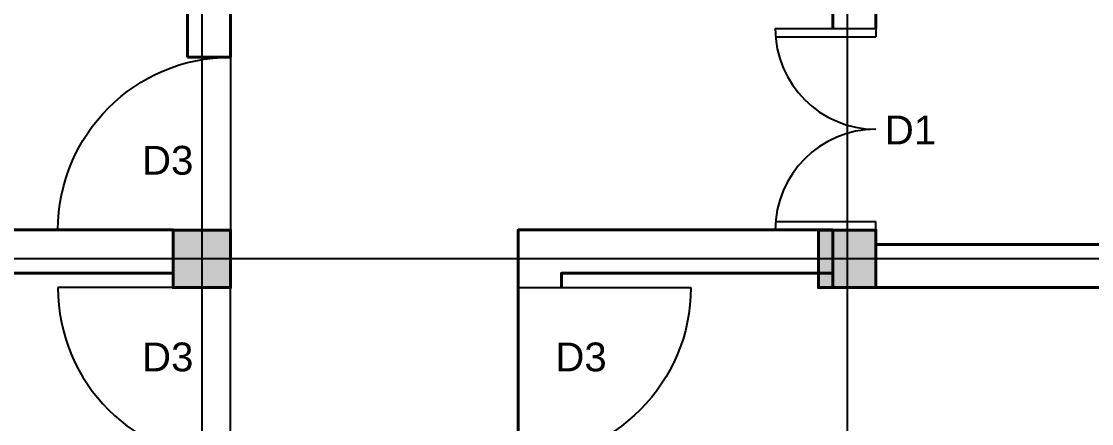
# Model space of a CAD drawing. Header units: feet. Extents: x 28652 to 66086, y -6769 to -640.
# Drawn here: x 48251.9 to 48475.2, y -5002.5 to -4918.7 of the extents above; entities that cross this region are included whole.
import ezdxf

# ---------------------------------------------------------------- set-up
doc = ezdxf.new("R2010")
doc.units = ezdxf.units.FT
doc.header["$LTSCALE"] = 50
doc.header["$MEASUREMENT"] = 0
doc.linetypes.add('CENTER', pattern=[2, 1.25, -0.25, 0.25, -0.25])
for name, color, linetype in [('CL', 253, 'CENTER'), ('Door & Windows', 92, 'Continuous'), ('Hatch', 30, 'Continuous'), ('Text', 7, 'Continuous')]:
    doc.layers.add(name, color=color, linetype=linetype)
doc.layers.add('COLUMN', color=145, linetype='Continuous', lineweight=40)
doc.layers.add('wall', color=6, linetype='Continuous', lineweight=40)
doc.styles.add('1@100', font='arial.ttf', dxfattribs={"height": 6})
doc.styles.add('1@1000', font='arial.ttf', dxfattribs={"height": 60})

# ---------------------------------------------------------------- blocks, each defined once
blk = doc.blocks.new('column')
at = {"layer": 'Hatch'}
h = blk.add_hatch(color=256, dxfattribs=at)
h.dxf.hatch_style = 1
h.paths.add_polyline_path([(5267.64, 489.18), (5279.64, 489.18), (5279.64, 501.18), (5267.64, 501.18)])
at = {"layer": 'COLUMN'}
blk.add_lwpolyline([(5267.64, 501.18), (5279.64, 501.18), (5279.64, 489.18), (5267.64, 489.18)], close=True, dxfattribs=at)
blk = doc.blocks.new('d1')
at = {"layer": 'Door & Windows'}
for p, q in [((9976.31, 316.23), (9976.31, 292.23)), ((9978.31, 316.23), (9978.31, 292.23)), ((10022.31, 316.23), (10022.31, 292.23)), ((10024.31, 316.23), (10024.31, 292.23))]:
    blk.add_line(p, q, dxfattribs=at)
for points in [[(9976.31, 316.23), (9976.31, 292.23), (9978.31, 292.23)], [(10024.31, 292.23), (10022.31, 292.23)]]:
    blk.add_lwpolyline(points, dxfattribs=at)
for centre, start, end in [((9976.31, 292.23), 0, 90), ((10024.31, 292.23), 90, 180)]:
    blk.add_arc(centre, 24, start, end, dxfattribs=at)
blk = doc.blocks.new('D2')
at = {"layer": 'Door & Windows'}
for p, q in [((10005.15, 378.11), (10005.15, 348.11)), ((10005.15, 348.11), (10035.15, 348.11))]:
    blk.add_line(p, q, dxfattribs=at)
blk.add_arc((10005.15, 348.11), 30, 0, 90, dxfattribs=at)

msp = doc.modelspace()

# ---------------------------------------------------------------- linework, layer by layer
for p, q in [((48421.19, -4920.14), (48430.19, -4920.14)), ((48418.19, -4962.14), (48430.19, -4962.14)), ((48286.58, -4974.14), (48295.58, -4974.14))]:
    msp.add_line(p, q)
at = {"layer": 'CL', "ltscale": 25}
for p, q in [((48289.58, -4669.72), (48289.58, -5253.67)), ((48424.19, -4669.72), (48424.19, -5253.67)), ((48712.6, -4968.14), (47971.64, -4968.14))]:
    msp.add_line(p, q, dxfattribs=at)
at = {"layer": 'wall'}
for p, q in [((48286.58, -4926.14), (48286.58, -4810.62)), ((48295.58, -4926.14), (48295.58, -4810.62)), ((48421.19, -4810.62), (48421.19, -4920.14)), ((48430.19, -4810.62), (48430.19, -4920.14)), ((48286.58, -4926.14), (48295.58, -4926.14)), ((48137.96, -4962.14), (48283.58, -4962.14)), ((48421.19, -4962.14), (48421.19, -4974.14)), ((48430.19, -4962.14), (48430.19, -4974.14)), ((48543.19, -4965.14), (48430.19, -4965.14)), ((48430.19, -4965.14), (48430.19, -4974.14)), ((48137.96, -4971.14), (48283.58, -4971.14)), ((48543.19, -4974.14), (48430.19, -4974.14))]:
    msp.add_line(p, q, dxfattribs=at)
for points in [[(48355.58, -5038.71), (48355.58, -4962.14), (48421.19, -4962.14)], [(48364.58, -4974.14), (48364.58, -4971.14), (48421.19, -4971.14)]]:
    msp.add_lwpolyline(points, dxfattribs=at)

# ---------------------------------------------------------------- block references
for name, p, xscale, yscale, zscale, rotation in [('d1', (48685.89, -13691.42), 0.874999999999977, 0.874999999999977, 0.874999999999977, 90), ('D2', (60301.75, -4556.42), 1.2, 1.2, 1.2, 180), ('D2', (36349.4, -4556.42), -1.2, 1.2, 1.2, 180)]:
    msp.add_blockref(name, p, dxfattribs=dict(xscale=xscale, yscale=yscale, zscale=zscale, rotation=rotation))
at = {"xscale": -1.2, "yscale": 1.2, "zscale": 1.2}
msp.add_blockref('D2', (60301.75, -5379.87), dxfattribs=at)
for p in [(43015.93, -5463.33), (43150.55, -5463.33)]:
    msp.add_blockref('column', p)

# ---------------------------------------------------------------- texts
at = {"layer": 'Text', "char_height": 6}
for s, width, gutter_width, insert, attachment_point, style in [('D1', 73.9895, 300, (48432.05, -4938.3), 1, '1@1000'), ('D3', 85.4632, 30, (48277.11, -4950.7), 7, '1@100'), ('D3', 85.4632, 30, (48277.11, -4985.59), 1, '1@100'), ('D3', 85.4632, 30, (48374.04, -4985.59), 3, '1@100')]:
    msp.add_mtext_dynamic_manual_height_columns(s, width=width, gutter_width=gutter_width, heights=[0], dxfattribs=dict(at, insert=insert, attachment_point=attachment_point, style=style))

doc.saveas('drawing.dxf')
